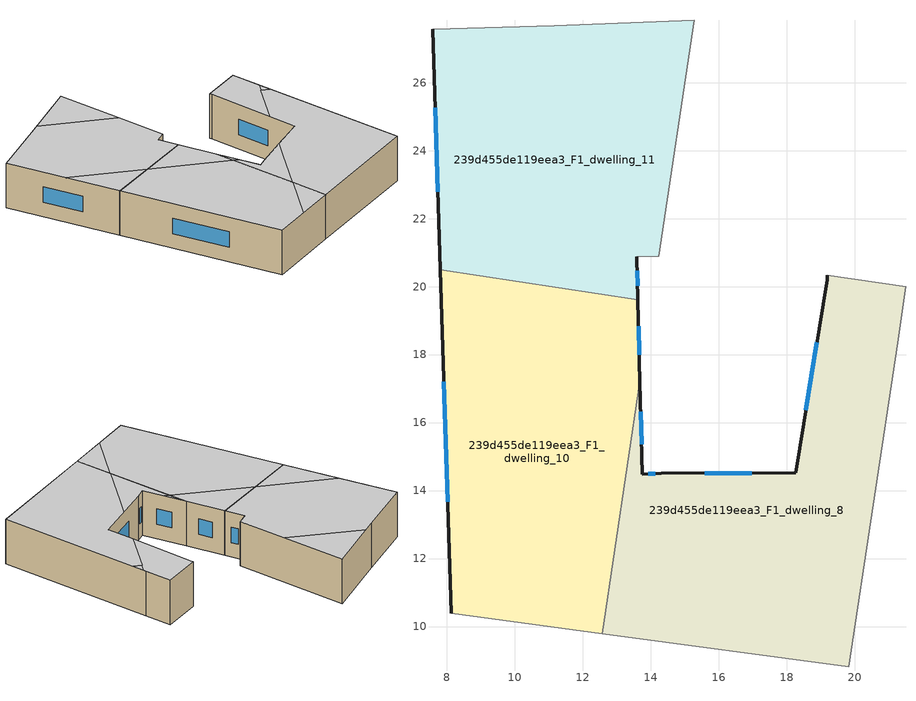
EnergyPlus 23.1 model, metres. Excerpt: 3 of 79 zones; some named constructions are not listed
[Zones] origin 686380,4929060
239d455de119eea3_F1_dwelling_10
 floor to 239d455de119eea3_F0_dwelling_10 (EU_floor_Construction): 13.62,19.62 13.68,17.2 12.57,9.79 8.13,10.39 7.81,20.49 z3
 wall outside (EU_wall_Construction): 7.81,20.49 8.13,10.39 / 13.68,17.2 13.62,19.62 z3:6
 wall to 239d455de119eea3_F1_dwelling_8 (EU_wall_Construction): 12.57,9.79 13.68,17.2 z3:6
 wall adiabatic (EU_wall_Construction): 8.13,10.39 12.57,9.79 z3:6
 wall to 239d455de119eea3_F1_dwelling_11 (EU_wall_Construction): 13.62,19.62 7.81,20.49 z3:6
 window (EU_Window_Construction): 7.91,17.21 8.02,13.67 / 13.66,17.99 13.64,18.83 z3.98:5.02
 ceiling to 239d455de119eea3_F2_dwelling_7 (EU_floor_Construction): 12.91,12.04 13.51,16.08 10.56,20.08 7.81,20.49 8.13,10.39 10.28,10.1 z6
 ceiling to 239d455de119eea3_F2_dwelling_8 (EU_floor_Construction): 13.51,16.08 13.68,17.2 13.62,19.62 10.56,20.08 z6
 ceiling to 239d455de119eea3_F2_dwelling_4 (EU_floor_Construction): 12.57,9.79 12.91,12.04 10.28,10.1 z6
239d455de119eea3_F1_dwelling_11
 floor to 239d455de119eea3_F0_dwelling_11 (EU_floor_Construction): 15.28,27.84 14.23,20.89 13.59,20.88 13.62,19.62 7.81,20.49 7.58,27.57 11.16,27.68 z3
 wall outside (EU_wall_Construction): 13.62,19.62 13.59,20.88 / 7.58,27.57 7.81,20.49 z3:6
 wall adiabatic (EU_wall_Construction): 13.59,20.88 14.23,20.89 15.28,27.84 11.16,27.68 7.58,27.57 z3:6
 window (EU_Window_Construction): 13.61,20.03 13.6,20.47 / 7.65,25.27 7.73,22.79 z3.98:5.02
 ceiling to 239d455de119eea3_F2_dwelling_8 (EU_floor_Construction): 13.62,19.62 13.59,20.88 14.24,20.9 14.69,23.9 11.87,27.71 11.16,27.68 7.58,27.57 7.7,23.95 10.56,20.08 z6
 ceiling to 239d455de119eea3_F2_dwelling_7 (EU_floor_Construction): 10.56,20.08 7.7,23.95 7.81,20.49 z6
 ceiling to 239d455de119eea3_F2_dwelling_9 (EU_floor_Construction): 14.69,23.9 15.28,27.84 11.87,27.71 z6
239d455de119eea3_F1_dwelling_8
 floor to 239d455de119eea3_F0_dwelling_8 (EU_floor_Construction): 21.51,19.99 19.83,8.81 12.57,9.79 13.68,17.2 13.75,14.48 14.31,14.51 18.26,14.52 19.19,20.21 19.19,20.34 z3
 wall outside (EU_wall_Construction): 19.19,20.34 19.19,20.21 18.26,14.52 14.31,14.51 13.75,14.48 13.68,17.2 z3:6
 wall to 239d455de119eea3_F1_dwelling_9 (EU_wall_Construction): 21.51,19.99 19.19,20.34 z3:6
 wall adiabatic (EU_wall_Construction): 12.57,9.79 19.83,8.81 z3:6
 wall to 239d455de119eea3_F1_dwelling_6 (EU_wall_Construction): 19.83,8.81 21.26,18.34 z3:6
 wall to 239d455de119eea3_F1_dwelling_7 (EU_wall_Construction): 21.26,18.34 21.51,19.99 z3:6
 window (EU_Window_Construction): 16.97,14.52 15.59,14.51 / 18.89,18.36 18.56,16.37 / 13.73,15.37 13.7,16.32 / 14.13,14.5 13.93,14.49 z3.98:5.02
 ceiling to 239d455de119eea3_F2_dwelling_4 (EU_floor_Construction): 19.83,8.81 21.13,17.45 20.81,17.88 18.53,16.2 18.26,14.52 16.26,14.51 15.22,13.75 12.91,12.04 12.57,9.79 z6
 ceiling to 239d455de119eea3_F2_dwelling_7 (EU_floor_Construction): 15.22,13.75 16.26,14.51 16.72,14.51 14.31,14.51 13.75,14.48 13.72,15.8 13.51,16.08 12.91,12.04 z6
 ceiling to 239d455de119eea3_F2_dwelling_9 (EU_floor_Construction): 21.24,18.2 21.51,19.99 19.2,20.34 19.19,20.21 18.53,16.2 z6
 ceiling to 239d455de119eea3_F2_dwelling_8 (EU_floor_Construction): 13.72,15.8 13.68,17.2 13.51,16.08 z6
 ceiling to 239d455de119eea3_F2_dwelling_5 (EU_floor_Construction): 21.13,17.45 21.24,18.2 20.81,17.88 z6
[SCHEDULE:FILE] Column Number=1; Rows to Skip at Top=0; Number of Hours of Data=8760; Column Separator=Comma; Interpolate to Timestep=No; Minutes per Item=60; Adjust Schedule for Daylight Savings=Yes
Name | File
EU_Step8_GainSchedule_239d455de119eea3_F5_dwelling_9_f000 | ../../schedules/239d455de119eea3/239d455de119eea3_F5_dwelling_9_f000_gain.csv
EU_Step8_GainSchedule_239d455de119eea3_F5_dwelling_10_f000 | ../../schedules/239d455de119eea3/239d455de119eea3_F5_dwelling_10_f000_gain.csv
EU_Step8_GainSchedule_239d455de119eea3_F6_dwelling_0_f000 | ../../schedules/239d455de119eea3/239d455de119eea3_F6_dwelling_0_f000_gain.csv
EU_Step8_GainSchedule_239d455de119eea3_F6_dwelling_1_f000 | ../../schedules/239d455de119eea3/239d455de119eea3_F6_dwelling_1_f000_gain.csv
EU_Step8_GainSchedule_239d455de119eea3_F6_dwelling_2_f000 | ../../schedules/239d455de119eea3/239d455de119eea3_F6_dwelling_2_f000_gain.csv
EU_Step8_GainSchedule_239d455de119eea3_F6_dwelling_3_f000 | ../../schedules/239d455de119eea3/239d455de119eea3_F6_dwelling_3_f000_gain.csv
EU_Step8_GainSchedule_239d455de119eea3_F6_dwelling_4_f000 | ../../schedules/239d455de119eea3/239d455de119eea3_F6_dwelling_4_f000_gain.csv
EU_Step8_GainSchedule_239d455de119eea3_F6_dwelling_5_f000 | ../../schedules/239d455de119eea3/239d455de119eea3_F6_dwelling_5_f000_gain.csv
EU_Step8_GainSchedule_239d455de119eea3_F6_dwelling_6_f000 | ../../schedules/239d455de119eea3/239d455de119eea3_F6_dwelling_6_f000_gain.csv
EU_Step8_GainSchedule_239d455de119eea3_F6_dwelling_7_f000 | ../../schedules/239d455de119eea3/239d455de119eea3_F6_dwelling_7_f000_gain.csv
EU_Step8_GainSchedule_239d455de119eea3_F6_dwelling_8_f000 | ../../schedules/239d455de119eea3/239d455de119eea3_F6_dwelling_8_f000_gain.csv
EU_Step8_GainSchedule_239d455de119eea3_F6_dwelling_9_f000 | ../../schedules/239d455de119eea3/239d455de119eea3_F6_dwelling_9_f000_gain.csv
EU_Step8_GainSchedule_239d455de119eea3_F6_dwelling_10_f000 | ../../schedules/239d455de119eea3/239d455de119eea3_F6_dwelling_10_f000_gain.csv
